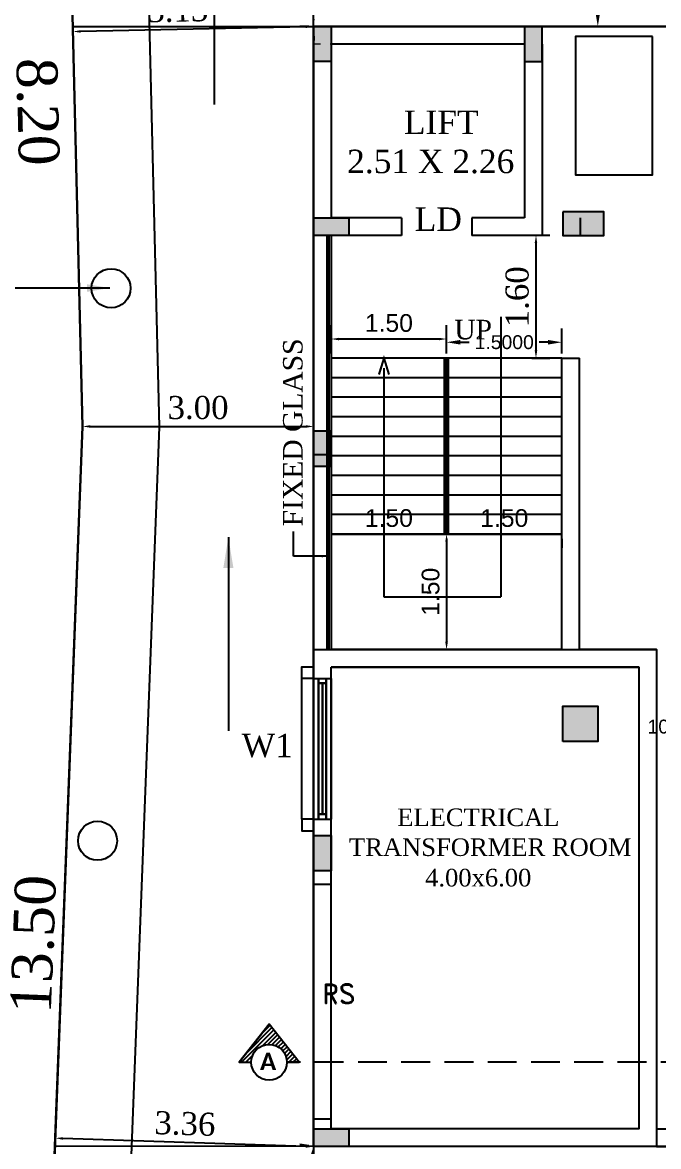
# Model space of a CAD drawing. Header units: metres. Extents: x 3104 to 3209, y 1082 to 1212.
# Drawn here: x 3113.36 to 3121.63, y 1190.02 to 1204.63 of the extents above; entities that cross this region are included whole.
import ezdxf

# ---------------------------------------------------------------- set-up
doc = ezdxf.new("R2010")
doc.units = ezdxf.units.M
for name, pattern in [('CONTINULUS', [0]), ('DASHED', [0.75, 0.5, -0.25]), ('HIDDEN', [0.375, 0.25, -0.125])]:
    doc.linetypes.add(name, pattern=pattern)
doc.layers.get('Defpoints').update_dxf_attribs({"lineweight": 0})
for name, color, linetype in [('BLK_1_FLR_0_BLT_UP_AREA', 1, 'Continuous'), ('BLK_1_FLR_0_BLT_UP_AREA_DEDUCT', 1, 'Continuous'), ('BLK_1_FLR_0_EXIT_WIDTH_DOOR', 2, 'Continuous'), ('BLK_1_FLR_0_EXIT_WIDTH_STAIR', 1, 'Continuous'), ('BLK_1_FLR_0_REGULAR_ROOM_1', 2, 'Continuous'), ('BLK_1_FLR_0_STILT_PARKING', 13, 'Continuous'), ('BLK_1_LVL_0_FRONT_SETBACK', 2, 'Continuous'), ('BLK_1_LVL_0_REAR_SETBACK', 11, 'Continuous'), ('BLK_1_LVL_0_SIDE_SETBACK1', 171, 'Continuous'), ('PLOT_BOUNDARY', 70, 'Continuous'), ('RWH', 130, 'Continuous'), ('SEPTIC_TANK', 146, 'Continuous'), ('sill', 8, 'Continuous')]:
    doc.layers.add(name, color=color, linetype=linetype)
for name, color, linetype, lineweight in [('BLK_1_LVL_0_BLDG_FOOT_PRINT', 1, 'Continuous', 5), ('DIST_EXIT', 7, 'Continuous', 0), ('ELECTRICAL_ROOM', 4, 'Continuous', 5), ('elevation', 5, 'Continuous', 30), ('section', 3, 'Continuous', 30)]:
    doc.layers.add(name, color=color, linetype=linetype, lineweight=lineweight)
doc.layers.add('TWO_WHEELER_PARKING', color=2, linetype='Continuous', plot=False)
doc.styles.add('ANAND', font='times.ttf')
doc.styles.add('ARIAL', font='romand.shx', dxfattribs={"width": 0.85})
doc.styles.add('MtXpl_Calibri', font='calibrib.ttf')
doc.styles.get("Standard").update_dxf_attribs({"font": 'arial.ttf'})
doc.styles.add('SUJA', font='times.ttf')
doc.styles.add('TNR', font='times.ttf')
doc.dimstyles.new('Copy of V1', dxfattribs={"dimtxt": 0.3, "dimasz": 0.1, "dimexe": 0.18, "dimexo": 0.0625, "dimgap": 0.09, "dimtad": 1, "dimzin": 0, "dimdsep": 46, "dimtxsty": 'ANAND', "dimcen": 0.09, "dimadec": 0, "dimazin": 0, "dimtfac": 1, "dimtix": 1, "dimtofl": 0, "dimtmove": 2, "dimatfit": 0, "dimfxl": 0, "dimtolj": 1, "dimtzin": 0, "dimarcsym": 0})
doc.dimstyles.new('site1', dxfattribs={"dimtxt": 0.5, "dimasz": 0.09375, "dimexe": 0.2, "dimexo": 5, "dimgap": 0.09, "dimtad": 0, "dimzin": 0, "dimdsep": 46, "dimtxsty": 'SUJA', "dimblk": 'ARCHTICK', "dimcen": 0, "dimse1": 1, "dimse2": 1, "dimsd1": 1, "dimsd2": 1, "dimclrd": 256, "dimclre": 256, "dimclrt": 3, "dimadec": 0, "dimazin": 0, "dimtfac": 1, "dimtofl": 0, "dimtmove": 0, "dimatfit": 3, "dimfxl": 0, "dimtolj": 1, "dimtzin": 0, "dimlwd": -1, "dimlwe": -1, "dimarcsym": 0})
doc.dimstyles.get("Standard").update_dxf_attribs({"dimtxt": 0.18, "dimasz": 0.18, "dimexe": 0.18, "dimexo": 0.0625, "dimgap": 0.09, "dimtad": 0, "dimtih": 1, "dimtoh": 1, "dimdec": 4, "dimzin": 0, "dimdsep": 46, "dimtxsty": 'Standard', "dimcen": 0.09, "dimadec": 0, "dimazin": 0, "dimtfac": 1, "dimtdec": 4, "dimtofl": 0, "dimtmove": 0, "dimatfit": 3, "dimfxl": 0, "dimtolj": 1, "dimtzin": 0, "dimarcsym": 0})
doc.dimstyles.new('STANDARD$0', dxfattribs={"dimtxt": 7, "dimasz": 3, "dimexe": 3, "dimexo": 1, "dimgap": 1.5, "dimtad": 1, "dimdec": 1, "dimzin": 1, "dimdsep": 46, "dimlunit": 4, "dimtxsty": 'Standard', "dimblk": 'OBLIQUE', "dimcen": 0.09375, "dimdle": 1, "dimclrd": 8, "dimclre": 8, "dimclrt": 7, "dimadec": 1, "dimazin": 0, "dimtfac": 1, "dimtdec": 1, "dimtix": 1, "dimtmove": 2, "dimatfit": 3, "dimldrblk": 'ARCHTICK', "dimfxl": 0, "dimfrac": 2, "dimtolj": 1, "dimtzin": 0, "dimarcsym": 0})
doc.dimstyles.new('V1', dxfattribs={"dimtxt": 0.23, "dimasz": 0.1, "dimexe": 0.18, "dimexo": 0.0625, "dimgap": 0.09, "dimtad": 1, "dimzin": 0, "dimdsep": 46, "dimtxsty": 'Standard', "dimcen": 0.09, "dimadec": 0, "dimazin": 0, "dimtfac": 1, "dimtix": 1, "dimtofl": 0, "dimtmove": 2, "dimatfit": 0, "dimfxl": 0, "dimtolj": 1, "dimtzin": 0, "dimarcsym": 0})

# ---------------------------------------------------------------- blocks, each defined once
blk = doc.blocks.new('*D188')
at = {"layer": 'Defpoints', "color": 0}
for p in [(3113.759, 1199.391), (3114.138, 1199.377), (3113.62, 1185.89)]:
    blk.add_point(p, dxfattribs=at)
at = {"color": 3, "insert": (3113.5, 1192.648), "char_height": 0.53, "attachment_point": 5, "rotation": 87.8002, "style": 'SUJA'}
blk.add_mtext('\\A1;13.50', dxfattribs=at)
blk = doc.blocks.new('_ArchTick')
at = {"color": 0, "linetype": 'ByBlock', "const_width": 0.15}
blk.add_lwpolyline([(-0.5, -0.5), (0.5, 0.5)], dxfattribs=at)
blk = doc.blocks.new('*D189')
at = {"layer": 'Defpoints', "color": 0}
for p in [(3113.454, 1207.565), (3113.833, 1207.575), (3114.033, 1199.377)]:
    blk.add_point(p, dxfattribs=at)
at = {"color": 3, "insert": (3113.554, 1203.467), "char_height": 0.53, "attachment_point": 5, "rotation": 271.3972, "style": 'SUJA'}
blk.add_mtext('\\A1;8.20', dxfattribs=at)
blk = doc.blocks.new('*D190')
at = {"color": 0, "lineweight": -2}
for p, q in [((3113.781, 1190.064), (3113.777, 1189.947)), ((3117.041, 1190.02), (3113.883, 1190.123)), ((3117.139, 1189.954), (3117.135, 1189.837))]:
    blk.add_line(p, q, dxfattribs=at)
at = {"color": 0}
for points in [[(3113.883, 1190.14), (3113.882, 1190.107), (3113.783, 1190.127)], [(3117.041, 1190.037), (3117.04, 1190.003), (3117.141, 1190.017)]]:
    blk.add_solid(points, dxfattribs=at)
at = {"layer": 'Defpoints', "color": 0}
for p in [(3113.783, 1190.127), (3113.783, 1190.127), (3117.141, 1190.017)]:
    blk.add_point(p, dxfattribs=at)
at = {"color": 0, "insert": (3115.469, 1190.315), "char_height": 0.3, "attachment_point": 5, "rotation": 358.1275, "style": 'ANAND'}
blk.add_mtext('\\A1;3.36', dxfattribs=at)
blk = doc.blocks.new('*D191')
at = {"color": 0, "lineweight": -2}
for p, q in [((3117.203, 1207.575), (3117.321, 1207.575)), ((3117.141, 1204.673), (3117.141, 1207.475)), ((3117.203, 1204.573), (3117.321, 1204.573))]:
    blk.add_line(p, q, dxfattribs=at)
at = {"color": 0}
for points in [[(3117.124, 1207.475), (3117.157, 1207.475), (3117.141, 1207.575)], [(3117.124, 1204.673), (3117.157, 1204.673), (3117.141, 1204.573)]]:
    blk.add_solid(points, dxfattribs=at)
at = {"layer": 'Defpoints', "color": 0}
for p in [(3117.141, 1207.575), (3117.141, 1207.575), (3117.141, 1204.573)]:
    blk.add_point(p, dxfattribs=at)
at = {"color": 0, "insert": (3116.898, 1206.074), "char_height": 0.3, "attachment_point": 5, "rotation": 90, "style": 'ANAND'}
blk.add_mtext('\\A1;3.00', dxfattribs=at)
blk = doc.blocks.new('*D210')
at = {"color": 0, "lineweight": -2}
for p, q in [((3114.014, 1204.446), (3114.016, 1204.329)), ((3117.041, 1204.571), (3114.113, 1204.511)), ((3117.142, 1204.51), (3117.144, 1204.393))]:
    blk.add_line(p, q, dxfattribs=at)
at = {"color": 0}
for points in [[(3114.112, 1204.527), (3114.113, 1204.494), (3114.013, 1204.509)], [(3117.04, 1204.587), (3117.041, 1204.554), (3117.141, 1204.573)]]:
    blk.add_solid(points, dxfattribs=at)
at = {"layer": 'Defpoints', "color": 0}
for p in [(3114.013, 1204.509), (3114.013, 1204.509), (3117.141, 1204.573)]:
    blk.add_point(p, dxfattribs=at)
at = {"color": 0, "insert": (3115.375, 1204.784), "char_height": 0.3, "attachment_point": 5, "rotation": 1.1739, "style": 'ANAND'}
blk.add_mtext('\\A1;3.13', dxfattribs=at)
blk = doc.blocks.new('*D212')
at = {"color": 0, "lineweight": -2}
for p, q in [((3117.079, 1190.026), (3116.963, 1190.045)), ((3117.125, 1189.918), (3116.437, 1185.548)), ((3116.36, 1185.459), (3116.244, 1185.477))]:
    blk.add_line(p, q, dxfattribs=at)
at = {"color": 0}
for points in [[(3117.109, 1189.921), (3117.141, 1189.915), (3117.141, 1190.017)], [(3116.42, 1185.55), (3116.453, 1185.545), (3116.421, 1185.449)]]:
    blk.add_solid(points, dxfattribs=at)
at = {"layer": 'Defpoints', "color": 0}
for p in [(3117.141, 1190.017), (3116.421, 1185.449), (3116.421, 1185.449)]:
    blk.add_point(p, dxfattribs=at)
at = {"color": 0, "insert": (3116.541, 1187.771), "char_height": 0.3, "attachment_point": 5, "rotation": 81.0525, "style": 'ANAND'}
blk.add_mtext('\\A1;4.62', dxfattribs=at)
blk = doc.blocks.new('*U15')
at = {"ltscale": 0.25}
h = blk.add_hatch(color=256, dxfattribs=at)
h.dxf.hatch_style = 1
h.paths.add_polyline_path([(38625.63, -66138.85), (38634.63, -66138.85), (38634.63, -66120.85), (38625.63, -66120.85)])
blk.add_lwpolyline([(38625.63, -66138.85), (38634.63, -66138.85), (38634.63, -66120.85), (38625.63, -66120.85)], close=True, dxfattribs=at)
blk = doc.blocks.new('*U18')
at = {"ltscale": 0.25}
h = blk.add_hatch(color=256, dxfattribs=at)
h.dxf.hatch_style = 1
h.paths.add_polyline_path([(38621.13, -66138.85), (38639.13, -66138.85), (38639.13, -66120.85), (38621.13, -66120.85)])
blk.add_lwpolyline([(38621.13, -66138.85), (38639.13, -66138.85), (38639.13, -66120.85), (38621.13, -66120.85)], close=True, dxfattribs=at)
blk = doc.blocks.new('*D203')
at = {"color": 0, "lineweight": -2}
for p, q in [((3117.371, 1197.915), (3117.371, 1197.798)), ((3118.771, 1197.978), (3117.471, 1197.978)), ((3118.871, 1197.915), (3118.871, 1197.798))]:
    blk.add_line(p, q, dxfattribs=at)
at = {"color": 0}
for points in [[(3117.471, 1197.994), (3117.471, 1197.961), (3117.371, 1197.978)], [(3118.771, 1197.994), (3118.771, 1197.961), (3118.871, 1197.978)]]:
    blk.add_solid(points, dxfattribs=at)
at = {"layer": 'Defpoints', "color": 0}
for p in [(3117.371, 1197.978), (3117.371, 1197.978), (3118.871, 1197.978)]:
    blk.add_point(p, dxfattribs=at)
at = {"color": 0, "insert": (3118.121, 1198.185), "char_height": 0.23, "attachment_point": 5}
blk.add_mtext('\\A1;1.50', dxfattribs=at)
blk = doc.blocks.new('*D204')
at = {"color": 0, "lineweight": -2}
for p, q in [((3118.871, 1197.915), (3118.871, 1197.798)), ((3120.271, 1197.978), (3118.971, 1197.978)), ((3120.371, 1197.915), (3120.371, 1197.798))]:
    blk.add_line(p, q, dxfattribs=at)
at = {"color": 0}
for points in [[(3118.971, 1197.994), (3118.971, 1197.961), (3118.871, 1197.978)], [(3120.271, 1197.994), (3120.271, 1197.961), (3120.371, 1197.978)]]:
    blk.add_solid(points, dxfattribs=at)
at = {"layer": 'Defpoints', "color": 0}
for p in [(3118.871, 1197.978), (3118.871, 1197.978), (3120.371, 1197.978)]:
    blk.add_point(p, dxfattribs=at)
at = {"color": 0, "insert": (3119.621, 1198.185), "char_height": 0.23, "attachment_point": 5}
blk.add_mtext('\\A1;1.50', dxfattribs=at)
blk = doc.blocks.new('*D205')
at = {"color": 0, "lineweight": -2}
for p, q in [((3118.871, 1197.878), (3118.871, 1196.578)), ((3118.933, 1197.978), (3119.051, 1197.978)), ((3118.805, 1196.478), (3119.051, 1196.478))]:
    blk.add_line(p, q, dxfattribs=at)
at = {"color": 0}
for points in [[(3118.854, 1197.878), (3118.888, 1197.878), (3118.871, 1197.978)], [(3118.854, 1196.578), (3118.888, 1196.578), (3118.871, 1196.478)]]:
    blk.add_solid(points, dxfattribs=at)
at = {"layer": 'Defpoints', "color": 0}
for p in [(3118.871, 1197.978), (3118.743, 1196.478), (3118.871, 1196.478)]:
    blk.add_point(p, dxfattribs=at)
at = {"color": 0, "insert": (3118.664, 1197.228), "char_height": 0.23, "attachment_point": 5, "rotation": 90}
blk.add_mtext('\\A1;1.50', dxfattribs=at)
blk = doc.blocks.new('*D206')
at = {"color": 0, "lineweight": -2}
for p, q in [((3119.98, 1201.861), (3120.214, 1201.861)), ((3120.034, 1201.761), (3120.034, 1200.364)), ((3119.98, 1200.264), (3120.214, 1200.264))]:
    blk.add_line(p, q, dxfattribs=at)
at = {"color": 0}
for points in [[(3120.017, 1201.761), (3120.05, 1201.761), (3120.034, 1201.861)], [(3120.017, 1200.364), (3120.05, 1200.364), (3120.034, 1200.264)]]:
    blk.add_solid(points, dxfattribs=at)
at = {"layer": 'Defpoints', "color": 0}
for p in [(3119.917, 1201.861), (3119.917, 1200.264), (3120.034, 1200.264)]:
    blk.add_point(p, dxfattribs=at)
at = {"color": 0, "insert": (3119.791, 1201.062), "char_height": 0.3, "attachment_point": 5, "rotation": 90, "style": 'ANAND'}
blk.add_mtext('\\A1;1.60', dxfattribs=at)
blk = doc.blocks.new('*U17')
at = {"ltscale": 0.25}
h = blk.add_hatch(color=256, dxfattribs=at)
h.dxf.hatch_style = 1
h.paths.add_polyline_path([(38624.13, -66138.85), (38636.13, -66138.85), (38636.13, -66117.85), (38624.13, -66117.85)])
blk.add_lwpolyline([(38624.13, -66138.85), (38636.13, -66138.85), (38636.13, -66117.85), (38624.13, -66117.85)], close=True, dxfattribs=at)
blk = doc.blocks.new('*U12')
at = {"layer": 'elevation'}
for p, q in [((2.5, 6.5), (69.5, 6.5)), ((2.5, 2.5), (69.5, 2.5))]:
    blk.add_line(p, q, dxfattribs=at)
at = {"layer": 'section'}
for p, q in [((0, 6.5), (2.5, 6.5)), ((2.5, 6.5), (2.5, 2.5)), ((69.5, 6.5), (72, 6.5)), ((69.5, 6.5), (69.5, 2.5)), ((0, 2.5), (2.5, 2.5)), ((2.5, 4.5), (69.5, 4.5)), ((69.5, 2.5), (72, 2.5))]:
    blk.add_line(p, q, dxfattribs=at)
at = {"layer": 'sill'}
for p, q in [((0, 9), (72, 9)), ((0, 0), (72, 0))]:
    blk.add_line(p, q, dxfattribs=at)
blk = doc.blocks.new('*D217')
at = {"color": 0, "lineweight": -2}
for p, q in [((3114.138, 1199.439), (3114.138, 1199.557)), ((3117.142, 1199.439), (3117.142, 1199.557)), ((3114.238, 1199.377), (3117.042, 1199.377))]:
    blk.add_line(p, q, dxfattribs=at)
at = {"color": 0}
for points in [[(3114.238, 1199.393), (3114.238, 1199.36), (3114.138, 1199.377)], [(3117.042, 1199.393), (3117.042, 1199.36), (3117.142, 1199.377)]]:
    blk.add_solid(points, dxfattribs=at)
at = {"layer": 'Defpoints', "color": 0}
for p in [(3114.138, 1199.377), (3117.142, 1199.377), (3117.142, 1199.377)]:
    blk.add_point(p, dxfattribs=at)
at = {"color": 0, "insert": (3115.64, 1199.62), "char_height": 0.3, "attachment_point": 5, "style": 'ANAND'}
blk.add_mtext('\\A1;3.00', dxfattribs=at)
blk = doc.blocks.new('*D197')
at = {"layer": 'Defpoints', "color": 0}
for p in [(3113.759, 1199.391), (3114.138, 1199.377), (3113.62, 1185.89)]:
    blk.add_point(p, dxfattribs=at)
at = {"color": 3, "insert": (3113.5, 1192.648), "char_height": 0.53, "attachment_point": 5, "rotation": 87.8002, "style": 'SUJA'}
blk.add_mtext('\\A1;13.50', dxfattribs=at)
blk = doc.blocks.new('*D198')
at = {"layer": 'Defpoints', "color": 0}
for p in [(3113.454, 1207.565), (3113.833, 1207.575), (3114.033, 1199.377)]:
    blk.add_point(p, dxfattribs=at)
at = {"color": 3, "insert": (3113.554, 1203.467), "char_height": 0.53, "attachment_point": 5, "rotation": 271.3972, "style": 'SUJA'}
blk.add_mtext('\\A1;8.20', dxfattribs=at)
blk = doc.blocks.new('*D199')
at = {"color": 0, "lineweight": -2}
for p, q in [((3113.785, 1190.189), (3113.788, 1190.306)), ((3117.143, 1190.079), (3117.146, 1190.197)), ((3117.041, 1190.02), (3113.883, 1190.123))]:
    blk.add_line(p, q, dxfattribs=at)
at = {"color": 0}
for points in [[(3113.883, 1190.14), (3113.882, 1190.107), (3113.783, 1190.127)], [(3117.041, 1190.037), (3117.04, 1190.003), (3117.141, 1190.017)]]:
    blk.add_solid(points, dxfattribs=at)
at = {"layer": 'Defpoints', "color": 0}
for p in [(3113.783, 1190.127), (3113.783, 1190.127), (3117.141, 1190.017)]:
    blk.add_point(p, dxfattribs=at)
at = {"color": 0, "insert": (3115.469, 1190.315), "char_height": 0.3, "attachment_point": 5, "rotation": 358.1275, "style": 'ANAND'}
blk.add_mtext('\\A1;3.36', dxfattribs=at)
blk = doc.blocks.new('*D200')
at = {"color": 0, "lineweight": -2}
for p, q in [((3117.078, 1207.575), (3116.961, 1207.575)), ((3117.141, 1204.673), (3117.141, 1207.475)), ((3117.078, 1204.573), (3116.961, 1204.573))]:
    blk.add_line(p, q, dxfattribs=at)
at = {"color": 0}
for points in [[(3117.124, 1207.475), (3117.157, 1207.475), (3117.141, 1207.575)], [(3117.124, 1204.673), (3117.157, 1204.673), (3117.141, 1204.573)]]:
    blk.add_solid(points, dxfattribs=at)
at = {"layer": 'Defpoints', "color": 0}
for p in [(3117.141, 1207.575), (3117.141, 1207.575), (3117.141, 1204.573)]:
    blk.add_point(p, dxfattribs=at)
at = {"color": 0, "insert": (3116.898, 1206.074), "char_height": 0.3, "attachment_point": 5, "rotation": 90, "style": 'ANAND'}
blk.add_mtext('\\A1;3.00', dxfattribs=at)
blk = doc.blocks.new('*D219')
at = {"color": 0, "lineweight": -2}
for p, q in [((3117.079, 1190.026), (3116.963, 1190.045)), ((3117.125, 1189.918), (3116.437, 1185.548)), ((3116.36, 1185.459), (3116.244, 1185.477))]:
    blk.add_line(p, q, dxfattribs=at)
at = {"color": 0}
for points in [[(3117.109, 1189.921), (3117.141, 1189.915), (3117.141, 1190.017)], [(3116.42, 1185.55), (3116.453, 1185.545), (3116.421, 1185.449)]]:
    blk.add_solid(points, dxfattribs=at)
at = {"layer": 'Defpoints', "color": 0}
for p in [(3117.141, 1190.017), (3116.421, 1185.449), (3116.421, 1185.449)]:
    blk.add_point(p, dxfattribs=at)
at = {"color": 0, "insert": (3116.541, 1187.771), "char_height": 0.3, "attachment_point": 5, "rotation": 81.0525, "style": 'ANAND'}
blk.add_mtext('\\A1;4.62', dxfattribs=at)
blk = doc.blocks.new('*D171')
at = {"color": 0, "lineweight": -2}
for p, q in [((3117.371, 1197.915), (3117.371, 1197.798)), ((3118.771, 1197.978), (3117.471, 1197.978)), ((3118.871, 1197.915), (3118.871, 1197.798))]:
    blk.add_line(p, q, dxfattribs=at)
at = {"color": 0}
for points in [[(3117.471, 1197.994), (3117.471, 1197.961), (3117.371, 1197.978)], [(3118.771, 1197.994), (3118.771, 1197.961), (3118.871, 1197.978)]]:
    blk.add_solid(points, dxfattribs=at)
at = {"layer": 'Defpoints', "color": 0}
for p in [(3117.371, 1197.978), (3117.371, 1197.978), (3118.871, 1197.978)]:
    blk.add_point(p, dxfattribs=at)
at = {"color": 0, "insert": (3118.121, 1198.185), "char_height": 0.23, "attachment_point": 5}
blk.add_mtext('\\A1;1.50', dxfattribs=at)
blk = doc.blocks.new('*D172')
at = {"color": 0, "lineweight": -2}
for p, q in [((3118.871, 1197.915), (3118.871, 1197.798)), ((3120.271, 1197.978), (3118.971, 1197.978)), ((3120.371, 1197.915), (3120.371, 1197.798))]:
    blk.add_line(p, q, dxfattribs=at)
at = {"color": 0}
for points in [[(3118.971, 1197.994), (3118.971, 1197.961), (3118.871, 1197.978)], [(3120.271, 1197.994), (3120.271, 1197.961), (3120.371, 1197.978)]]:
    blk.add_solid(points, dxfattribs=at)
at = {"layer": 'Defpoints', "color": 0}
for p in [(3118.871, 1197.978), (3118.871, 1197.978), (3120.371, 1197.978)]:
    blk.add_point(p, dxfattribs=at)
at = {"color": 0, "insert": (3119.621, 1198.185), "char_height": 0.23, "attachment_point": 5}
blk.add_mtext('\\A1;1.50', dxfattribs=at)
blk = doc.blocks.new('*D173')
at = {"color": 0, "lineweight": -2}
for p, q in [((3118.808, 1197.978), (3118.691, 1197.978)), ((3118.871, 1197.878), (3118.871, 1196.578)), ((3118.805, 1196.478), (3119.051, 1196.478))]:
    blk.add_line(p, q, dxfattribs=at)
at = {"color": 0}
for points in [[(3118.854, 1197.878), (3118.888, 1197.878), (3118.871, 1197.978)], [(3118.854, 1196.578), (3118.888, 1196.578), (3118.871, 1196.478)]]:
    blk.add_solid(points, dxfattribs=at)
at = {"layer": 'Defpoints', "color": 0}
for p in [(3118.871, 1197.978), (3118.743, 1196.478), (3118.871, 1196.478)]:
    blk.add_point(p, dxfattribs=at)
at = {"color": 0, "insert": (3118.664, 1197.228), "char_height": 0.23, "attachment_point": 5, "rotation": 90}
blk.add_mtext('\\A1;1.50', dxfattribs=at)
blk = doc.blocks.new('*D174')
at = {"color": 0, "lineweight": -2}
for p, q in [((3119.98, 1201.861), (3120.214, 1201.861)), ((3120.034, 1201.761), (3120.034, 1200.364)), ((3119.98, 1200.264), (3120.214, 1200.264))]:
    blk.add_line(p, q, dxfattribs=at)
at = {"color": 0}
for points in [[(3120.017, 1201.761), (3120.05, 1201.761), (3120.034, 1201.861)], [(3120.017, 1200.364), (3120.05, 1200.364), (3120.034, 1200.264)]]:
    blk.add_solid(points, dxfattribs=at)
at = {"layer": 'Defpoints', "color": 0}
for p in [(3119.917, 1201.861), (3119.917, 1200.264), (3120.034, 1200.264)]:
    blk.add_point(p, dxfattribs=at)
at = {"color": 0, "insert": (3119.791, 1201.062), "char_height": 0.3, "attachment_point": 5, "rotation": 90, "style": 'ANAND'}
blk.add_mtext('\\A1;1.60', dxfattribs=at)
blk = doc.blocks.new('*D220')
at = {"color": 0, "lineweight": -2}
for p, q in [((3114.138, 1199.439), (3114.138, 1199.557)), ((3117.142, 1199.439), (3117.142, 1199.557)), ((3114.238, 1199.377), (3117.042, 1199.377))]:
    blk.add_line(p, q, dxfattribs=at)
at = {"color": 0}
for points in [[(3114.238, 1199.393), (3114.238, 1199.36), (3114.138, 1199.377)], [(3117.042, 1199.393), (3117.042, 1199.36), (3117.142, 1199.377)]]:
    blk.add_solid(points, dxfattribs=at)
at = {"layer": 'Defpoints', "color": 0}
for p in [(3114.138, 1199.377), (3117.142, 1199.377), (3117.142, 1199.377)]:
    blk.add_point(p, dxfattribs=at)
at = {"color": 0, "insert": (3115.64, 1199.62), "char_height": 0.3, "attachment_point": 5, "style": 'ANAND'}
blk.add_mtext('\\A1;3.00', dxfattribs=at)
blk = doc.blocks.new('*D177')
at = {"layer": 'Defpoints', "color": 0, "linetype": 'ByBlock'}
for p in [(3120.838, 1206.624), (3120.838, 1206.624), (3120.838, 1204.575)]:
    blk.add_point(p, dxfattribs=at)
at = {"layer": 'SEPTIC_TANK', "color": 0, "linetype": 'ByBlock', "lineweight": -2}
for p, q in [((3120.775, 1206.624), (3120.658, 1206.624)), ((3120.838, 1206.444), (3120.838, 1205.781)), ((3120.838, 1204.755), (3120.838, 1205.417)), ((3120.775, 1204.575), (3120.658, 1204.575))]:
    blk.add_line(p, q, dxfattribs=at)
at = {"layer": 'SEPTIC_TANK', "color": 0, "linetype": 'ByBlock'}
for points in [[(3120.808, 1206.444), (3120.868, 1206.444), (3120.838, 1206.624)], [(3120.808, 1204.755), (3120.868, 1204.755), (3120.838, 1204.575)]]:
    blk.add_solid(points, dxfattribs=at)
at = {"layer": 'SEPTIC_TANK', "color": 0, "linetype": 'ByBlock', "insert": (3120.838, 1205.599), "char_height": 0.18, "attachment_point": 5}
blk.add_mtext('\\A1;2.0494', dxfattribs=at)
blk = doc.blocks.new('*D179')
at = {"layer": 'Defpoints', "color": 0}
for p in [(3121.941, 1200.607), (3121.939, 1190.343), (3121.941, 1190.343)]:
    blk.add_point(p, dxfattribs=at)
at = {"layer": 'DIST_EXIT', "color": 0, "lineweight": -2}
for p, q in [((3121.878, 1200.607), (3121.759, 1200.607)), ((3121.939, 1200.427), (3121.939, 1195.657)), ((3121.939, 1190.523), (3121.939, 1195.293)), ((3121.878, 1190.343), (3121.759, 1190.343))]:
    blk.add_line(p, q, dxfattribs=at)
at = {"layer": 'DIST_EXIT', "color": 0}
for points in [[(3121.909, 1200.427), (3121.969, 1200.427), (3121.939, 1200.607)], [(3121.909, 1190.523), (3121.969, 1190.523), (3121.939, 1190.343)]]:
    blk.add_solid(points, dxfattribs=at)
at = {"layer": 'DIST_EXIT', "color": 0, "insert": (3121.939, 1195.475), "char_height": 0.18, "attachment_point": 5}
blk.add_mtext('\\A1;10.2636', dxfattribs=at)
blk = doc.blocks.new('*D181')
at = {"layer": 'BLK_1_FLR_0_EXIT_WIDTH_STAIR', "color": 0, "lineweight": -2}
for p, q in [((3117.371, 1200.326), (3117.371, 1200.693)), ((3118.871, 1200.326), (3118.871, 1200.693)), ((3118.771, 1200.513), (3117.471, 1200.513))]:
    blk.add_line(p, q, dxfattribs=at)
at = {"layer": 'BLK_1_FLR_0_EXIT_WIDTH_STAIR', "color": 0}
for points in [[(3117.471, 1200.529), (3117.471, 1200.496), (3117.371, 1200.513)], [(3118.771, 1200.529), (3118.771, 1200.496), (3118.871, 1200.513)]]:
    blk.add_solid(points, dxfattribs=at)
at = {"layer": 'Defpoints', "color": 0}
for p in [(3117.371, 1200.513), (3117.371, 1200.264), (3118.871, 1200.264)]:
    blk.add_point(p, dxfattribs=at)
at = {"layer": 'BLK_1_FLR_0_EXIT_WIDTH_STAIR', "color": 0, "insert": (3118.121, 1200.72), "char_height": 0.23, "attachment_point": 5}
blk.add_mtext('\\A1;1.50', dxfattribs=at)
blk = doc.blocks.new('*D182')
at = {"layer": 'BLK_1_FLR_0_EXIT_WIDTH_DOOR', "color": 0, "lineweight": -2}
for p, q in [((3118.871, 1200.326), (3118.871, 1200.651)), ((3120.371, 1200.326), (3120.371, 1200.651)), ((3119.051, 1200.471), (3119.166, 1200.471)), ((3120.191, 1200.471), (3120.076, 1200.471))]:
    blk.add_line(p, q, dxfattribs=at)
at = {"layer": 'BLK_1_FLR_0_EXIT_WIDTH_DOOR', "color": 0}
for points in [[(3119.051, 1200.501), (3119.051, 1200.441), (3118.871, 1200.471)], [(3120.191, 1200.501), (3120.191, 1200.441), (3120.371, 1200.471)]]:
    blk.add_solid(points, dxfattribs=at)
at = {"layer": 'Defpoints', "color": 0}
for p in [(3118.871, 1200.471), (3118.871, 1200.264), (3120.371, 1200.264)]:
    blk.add_point(p, dxfattribs=at)
at = {"layer": 'BLK_1_FLR_0_EXIT_WIDTH_DOOR', "color": 0, "insert": (3119.621, 1200.471), "char_height": 0.18, "attachment_point": 5}
blk.add_mtext('\\A1;1.5000', dxfattribs=at)

msp = doc.modelspace()

# ---------------------------------------------------------------- hatches: boundary and pattern name
at = {"linetype": 'CONTINULUS'}
h = msp.add_hatch(dxfattribs=at)
h.set_pattern_fill('ANSI31', color=256, scale=0.314928, angle=180)
h.set_pattern_definition([(225, (9031.49683, 6368.250596), (0.02783596555, -0.02783596555), [])])
h.paths.add_polyline_path([(3116.17411, 1191.11346), (3116.33157, 1191.11346, -1), (3116.79613, 1191.11346), (3116.9536, 1191.11346), (3116.56479, 1191.61028)])
h = msp.add_hatch(dxfattribs=at)
h.set_pattern_fill('ANSI31', color=256, scale=0.314928, angle=180)
h.set_pattern_definition([(225, (9031.49683, 6368.250596), (0.02783596555, -0.02783596555), [])])
h.paths.add_polyline_path([(3116.17411, 1191.11346), (3116.33157, 1191.11346, -1), (3116.79613, 1191.11346), (3116.9536, 1191.11346), (3116.56479, 1191.61028)])

# ---------------------------------------------------------------- linework, layer by layer
for p, q in [((3114.1379, 1199.37681), (3113.93795, 1207.57471)), ((3114.1379, 1199.37681), (3113.93795, 1207.57471)), ((3114.1379, 1199.37681), (3113.93795, 1207.57471)), ((3114.1379, 1199.37681), (3113.93795, 1207.57471)), ((3120.41897, 1204.57471), (3117.14237, 1204.57471)), ((3117.14237, 1204.57471), (3117.14237, 1201.86051)), ((3120.41897, 1204.57471), (3117.14237, 1204.57471)), ((3117.14237, 1204.57471), (3117.14237, 1201.86051)), ((3119.88557, 1204.34611), (3117.37097, 1204.34611)), ((3117.37097, 1204.34611), (3117.37097, 1202.08911)), ((3119.88557, 1204.34611), (3117.37097, 1204.34611)), ((3117.37097, 1204.34611), (3117.37097, 1202.08911)), ((3119.88557, 1204.34611), (3119.88557, 1202.08911)), ((3119.88557, 1204.34611), (3119.88557, 1202.08911)), ((3120.11417, 1204.34611), (3120.11417, 1201.86051)), ((3120.11417, 1204.34611), (3120.11417, 1201.86051)), ((3118.28537, 1202.08911), (3117.37097, 1202.08911)), ((3118.28537, 1202.08911), (3117.37097, 1202.08911)), ((3118.28537, 1202.08911), (3118.28537, 1201.86051)), ((3118.28537, 1202.08911), (3118.28537, 1201.86051)), ((3119.88557, 1202.08911), (3119.19977, 1202.08911)), ((3119.19977, 1202.08911), (3119.19977, 1201.86051)), ((3119.88557, 1202.08911), (3119.19977, 1202.08911)), ((3119.19977, 1202.08911), (3119.19977, 1201.86051)), ((3120.61192, 1201.86051), (3120.61192, 1202.08911)), ((3120.61192, 1201.86051), (3120.61192, 1202.08911)), ((3117.37104, 1201.86051), (3117.14237, 1201.86051)), ((3117.37104, 1201.86051), (3117.14237, 1201.86051)), ((3117.32017, 1196.47771), (3117.32017, 1201.86051)), ((3117.32017, 1196.47771), (3117.32017, 1201.86051)), ((3117.34557, 1196.47771), (3117.34557, 1201.86051)), ((3117.34557, 1196.47771), (3117.34557, 1201.86051)), ((3120.11417, 1201.86051), (3119.19977, 1201.86051)), ((3120.11417, 1201.86051), (3119.19977, 1201.86051)), ((3117.14237, 1196.24911), (3117.14237, 1200.97924)), ((3117.14237, 1196.24911), (3117.14237, 1200.97924)), ((3119.57678, 1200.80239), (3119.57678, 1197.16351)), ((3119.57678, 1200.80239), (3119.57678, 1197.16351)), ((3118.87097, 1200.26371), (3117.37097, 1200.26371)), ((3118.87097, 1200.26371), (3117.37097, 1200.26371)), ((3118.05677, 1200.26371), (3117.99108, 1200.05345)), ((3118.05677, 1200.26371), (3117.99108, 1200.05345)), ((3118.05677, 1200.26371), (3118.12246, 1200.05345)), ((3118.05677, 1200.26371), (3118.12246, 1200.05345)), ((3118.84557, 1197.97771), (3118.84557, 1200.26371)), ((3118.84557, 1197.97771), (3118.84557, 1200.26371)), ((3120.37097, 1200.26371), (3118.87097, 1200.26371)), ((3118.87097, 1197.97771), (3118.87097, 1200.26371)), ((3120.37097, 1200.26371), (3118.87097, 1200.26371)), ((3118.87097, 1197.97771), (3118.87097, 1200.26371)), ((3118.89637, 1197.97771), (3118.89637, 1200.26371)), ((3118.89637, 1197.97771), (3118.89637, 1200.26371)), ((3120.37097, 1196.47771), (3120.37097, 1200.26371)), ((3120.37097, 1200.26371), (3120.59957, 1200.26371)), ((3120.37097, 1196.47771), (3120.37097, 1200.26371)), ((3120.37097, 1200.26371), (3120.59957, 1200.26371)), ((3120.59957, 1200.02985), (3120.59957, 1200.26371)), ((3120.59957, 1200.02985), (3120.59957, 1200.26371)), ((3118.05677, 1200.13531), (3118.05677, 1197.16351)), ((3118.05677, 1200.13531), (3118.05677, 1197.16351)), ((3118.87097, 1200.00971), (3117.37097, 1200.00971)), ((3118.87097, 1200.00971), (3117.37097, 1200.00971)), ((3120.37097, 1200.00971), (3118.87097, 1200.00971)), ((3120.37097, 1200.00971), (3118.87097, 1200.00971)), ((3120.59957, 1196.47771), (3120.59957, 1200.02985)), ((3120.59957, 1196.47771), (3120.59957, 1200.02985)), ((3118.87097, 1199.75571), (3117.37097, 1199.75571)), ((3118.87097, 1199.75571), (3117.37097, 1199.75571)), ((3120.37097, 1199.75571), (3118.87097, 1199.75571)), ((3120.37097, 1199.75571), (3118.87097, 1199.75571)), ((3118.87097, 1199.50171), (3117.37097, 1199.50171)), ((3118.87097, 1199.50171), (3117.37097, 1199.50171)), ((3120.37097, 1199.50171), (3118.87097, 1199.50171)), ((3120.37097, 1199.50171), (3118.87097, 1199.50171)), ((3114.1379, 1199.37681), (3113.46634, 1181.89418)), ((3113.46634, 1181.89418), (3114.1379, 1199.37681)), ((3114.1379, 1199.37681), (3113.46634, 1181.89418)), ((3118.87097, 1199.24771), (3117.37097, 1199.24771)), ((3118.87097, 1199.24771), (3117.37097, 1199.24771)), ((3120.37097, 1199.24771), (3118.87097, 1199.24771)), ((3120.37097, 1199.24771), (3118.87097, 1199.24771)), ((3117.14237, 1193.60191), (3117.14237, 1199.01211)), ((3117.14237, 1199.01211), (3117.37097, 1199.01211)), ((3117.14237, 1193.60191), (3117.14237, 1199.01211)), ((3117.14237, 1199.01211), (3117.37097, 1199.01211)), ((3118.87097, 1198.99371), (3117.37097, 1198.99371)), ((3118.87097, 1198.99371), (3117.37097, 1198.99371)), ((3120.37097, 1198.99371), (3118.87097, 1198.99371)), ((3120.37097, 1198.99371), (3118.87097, 1198.99371)), ((3118.87097, 1198.73971), (3117.37097, 1198.73971)), ((3118.87097, 1198.73971), (3117.37097, 1198.73971)), ((3120.37097, 1198.73971), (3118.87097, 1198.73971)), ((3120.37097, 1198.73971), (3118.87097, 1198.73971)), ((3118.87097, 1198.48571), (3117.37097, 1198.48571)), ((3118.87097, 1198.48571), (3117.37097, 1198.48571)), ((3120.37097, 1198.48571), (3118.87097, 1198.48571)), ((3120.37097, 1198.48571), (3118.87097, 1198.48571)), ((3118.87097, 1198.23171), (3117.37097, 1198.23171)), ((3118.87097, 1198.23171), (3117.37097, 1198.23171)), ((3120.37097, 1198.23171), (3118.87097, 1198.23171)), ((3120.37097, 1198.23171), (3118.87097, 1198.23171)), ((3117.37097, 1197.97771), (3120.37097, 1197.97771)), ((3118.87097, 1197.97771), (3117.37097, 1197.97771)), ((3117.37097, 1197.97771), (3120.37097, 1197.97771)), ((3118.87097, 1197.97771), (3117.37097, 1197.97771)), ((3120.37097, 1197.97771), (3118.87097, 1197.97771)), ((3120.37097, 1197.97771), (3118.87097, 1197.97771)), ((3120.59957, 1196.47771), (3120.59957, 1198.00171)), ((3120.59957, 1196.47771), (3120.59957, 1198.00171)), ((3118.05677, 1197.16351), (3119.57678, 1197.16351)), ((3118.05677, 1197.16351), (3119.57678, 1197.16351)), ((3117.14237, 1196.47771), (3120.37097, 1196.47771)), ((3117.14237, 1196.47771), (3120.37097, 1196.47771)), ((3120.37097, 1196.47771), (3117.37097, 1196.47771)), ((3120.37097, 1196.47771), (3117.37097, 1196.47771)), ((3120.37097, 1196.47771), (3117.37097, 1196.47771)), ((3120.37097, 1196.47771), (3117.37097, 1196.47771)), ((3121.59957, 1196.47771), (3120.59957, 1196.47771)), ((3121.59957, 1196.47771), (3120.59957, 1196.47771)), ((3121.59957, 1196.47771), (3121.59957, 1190.24911)), ((3121.59957, 1196.47771), (3121.59957, 1190.24911)), ((3117.37097, 1193.42661), (3117.37097, 1196.24911)), ((3121.37097, 1196.24911), (3117.37097, 1196.24911)), ((3117.37097, 1193.42661), (3117.37097, 1196.24911)), ((3121.37097, 1196.24911), (3121.37097, 1190.24911)), ((3121.37097, 1196.24911), (3121.37097, 1190.24911)), ((3117.14237, 1196.10233), (3117.37097, 1196.10233)), ((3117.14237, 1196.10233), (3117.37097, 1196.10233)), ((3117.14237, 1194.27353), (3117.37097, 1194.27353)), ((3117.14237, 1194.27353), (3117.37097, 1194.27353)), ((3117.14237, 1193.42661), (3117.37097, 1193.42661)), ((3117.14237, 1193.42661), (3117.37097, 1193.42661)), ((3117.14237, 1190.37661), (3117.37097, 1190.37661)), ((3117.14237, 1190.37661), (3117.37097, 1190.37661)), ((3117.37097, 1190.24911), (3117.37097, 1190.37661)), ((3117.37097, 1190.24911), (3117.37097, 1190.37661)), ((3121.37097, 1190.24911), (3117.37097, 1190.24911)), ((3121.37097, 1190.24911), (3117.37097, 1190.24911)), ((3121.59957, 1190.24911), (3127.12854, 1190.24911))]:
    msp.add_line(p, q)
at = {"linetype": 'HIDDEN', "lineweight": 13}
for p, q in [((3117.98057, 1204.34611), (3117.14237, 1204.34611)), ((3117.98057, 1204.34611), (3117.14237, 1204.34611)), ((3117.98057, 1202.08911), (3117.14237, 1202.08911)), ((3117.98057, 1202.08911), (3117.14237, 1202.08911))]:
    msp.add_line(p, q, dxfattribs=at)
at = {"ltscale": 5}
msp.add_line((3116.98997, 1194.27353), (3116.98997, 1196.10233), dxfattribs=at)
msp.add_line((3116.98997, 1194.27353), (3116.98997, 1196.10233), dxfattribs=at)
at = {"linetype": 'CONTINULUS'}
for p, q in [((3116.17411, 1191.11346), (3116.56292, 1191.61028, -2.505)), ((3116.17411, 1191.11346), (3116.56292, 1191.61028, -2.505)), ((3116.9536, 1191.11346), (3116.56479, 1191.61028, -2.505)), ((3116.9536, 1191.11346), (3116.56479, 1191.61028, -2.505))]:
    msp.add_line(p, q, dxfattribs=at)
at = {"linetype": 'DASHED', "ltscale": 0.75}
msp.add_line((3129.34503, 1191.11346), (3116.79613, 1191.11346), dxfattribs=at)
msp.add_line((3129.34503, 1191.11346), (3116.79613, 1191.11346), dxfattribs=at)
msp.add_lwpolyline([(3113.46634, 1181.89418), (3114.1379, 1199.37681), (3113.93795, 1207.57471), (3131.93334, 1207.57471), (3131.93334, 1178.97886)], close=True)
msp.add_lwpolyline([(3113.46634, 1181.89418), (3114.1379, 1199.37681), (3113.93795, 1207.57471), (3131.93334, 1207.57471), (3131.93334, 1178.97886)], close=True)
msp.add_lwpolyline([(3113.46634, 1181.89418), (3114.1379, 1199.37681), (3113.93795, 1207.57471), (3131.93334, 1207.57471), (3131.93334, 1178.97886)], close=True)
msp.add_lwpolyline([(3113.46634, 1181.89418), (3114.1379, 1199.37681), (3113.93795, 1207.57471), (3131.93334, 1207.57471), (3131.93334, 1178.97886)], close=True)
msp.add_lwpolyline([(3113.46634, 1181.89418), (3114.1379, 1199.37681), (3113.93795, 1207.57471), (3131.93334, 1207.57471), (3131.93334, 1178.97886)], close=True)
msp.add_lwpolyline([(3113.46634, 1181.89418), (3114.1379, 1199.37681), (3113.93795, 1207.57471), (3131.93334, 1207.57471), (3131.93334, 1178.97886)], close=True)
msp.add_lwpolyline([(3113.46634, 1181.89418), (3114.1379, 1199.37681), (3113.93795, 1207.57471), (3131.93334, 1207.57471), (3131.93334, 1178.97886)], close=True)
msp.add_lwpolyline([(3113.46634, 1181.89418), (3114.1379, 1199.37681), (3113.93795, 1207.57471), (3131.93334, 1207.57471), (3131.93334, 1178.97886)], close=True)
at = {"linetype": 'HIDDEN', "lineweight": 13}
msp.add_lwpolyline([(3123.21232, 1190.02051), (3128.92797, 1190.02051), (3128.92797, 1204.57471), (3117.14237, 1204.57471), (3117.14237, 1204.34611)], dxfattribs=at)
msp.add_lwpolyline([(3123.21232, 1190.02051), (3128.92797, 1190.02051), (3128.92797, 1204.57471), (3117.14237, 1204.57471), (3117.14237, 1204.34611)], dxfattribs=at)
for points in [[(3118.28537, 1201.86051), (3117.37097, 1201.86051), (3117.37097, 1196.47771)], [(3118.28537, 1201.86051), (3117.37097, 1201.86051), (3117.37097, 1196.47771)], [(3117.14237, 1196.10233), (3116.98997, 1196.10233), (3116.98997, 1196.25473), (3117.14237, 1196.25473)], [(3117.14237, 1196.10233), (3116.98997, 1196.10233), (3116.98997, 1196.25473), (3117.14237, 1196.25473)], [(3117.14237, 1194.27353), (3116.98997, 1194.27353), (3116.98997, 1194.12113), (3117.14237, 1194.12113)], [(3117.14237, 1194.27353), (3116.98997, 1194.27353), (3116.98997, 1194.12113), (3117.14237, 1194.12113)]]:
    msp.add_lwpolyline(points)
at = {"const_width": 0.0254}
msp.add_lwpolyline([(3117.99108, 1200.05345), (3118.05677, 1200.26371), (3118.12246, 1200.05345)], dxfattribs=at)
msp.add_lwpolyline([(3117.99108, 1200.05345), (3118.05677, 1200.26371), (3118.12246, 1200.05345)], dxfattribs=at)
at = {"linetype": 'CONTINULUS'}
msp.add_lwpolyline([(3116.79613, 1191.11346), (3116.9536, 1191.11346), (3116.56479, 1191.61028), (3116.17411, 1191.11346), (3116.33157, 1191.11346, -0.41421356)], format="xyb", dxfattribs=at)
msp.add_lwpolyline([(3116.79613, 1191.11346), (3116.9536, 1191.11346), (3116.56479, 1191.61028), (3116.17411, 1191.11346), (3116.33157, 1191.11346, -0.41421356)], format="xyb", dxfattribs=at)
for centre in [(3114.50865, 1201.17261), (3114.50865, 1201.17261), (3114.33268, 1193.99238), (3114.33268, 1193.99238)]:
    msp.add_circle(centre, 0.25368)
msp.add_circle((3116.56385, 1191.11346), 0.23228, dxfattribs=at)
msp.add_circle((3116.56385, 1191.11346), 0.23228, dxfattribs=at)
at = {"layer": 'BLK_1_FLR_0_BLT_UP_AREA', "color": 18}
msp.add_lwpolyline([(3117.14237, 1204.57471), (3128.92797, 1204.57471), (3128.92797, 1190.02051), (3117.14237, 1190.02051)], close=True, dxfattribs=at)
at = {"layer": 'BLK_1_FLR_0_BLT_UP_AREA_DEDUCT', "color": 18}
msp.add_lwpolyline([(3128.92797, 1204.57471), (3117.14237, 1204.57471), (3117.14237, 1196.47771), (3121.59957, 1196.47771), (3121.59957, 1190.02051), (3128.92797, 1190.02051)], close=True, dxfattribs=at)
at = {"layer": 'BLK_1_FLR_0_REGULAR_ROOM_1', "color": 2}
msp.add_lwpolyline([(3117.37097, 1196.24911), (3121.37097, 1196.24911), (3121.37097, 1190.24911), (3117.37097, 1190.24911)], close=True, dxfattribs=at)
at = {"layer": 'BLK_1_FLR_0_STILT_PARKING', "color": 13}
msp.add_lwpolyline([(3128.92797, 1204.57471), (3117.14237, 1204.57471), (3117.14237, 1196.47771), (3121.59957, 1196.47771), (3121.59957, 1190.02051), (3128.92797, 1190.02051)], close=True, dxfattribs=at)
at = {"layer": 'BLK_1_LVL_0_BLDG_FOOT_PRINT', "color": 1}
msp.add_lwpolyline([(3117.14237, 1204.57471), (3128.92797, 1204.57471), (3128.92797, 1190.02051), (3117.14237, 1190.02051)], close=True, dxfattribs=at)
at = {"layer": 'BLK_1_LVL_0_FRONT_SETBACK'}
msp.add_lwpolyline([(3117.14235, 1190.02051), (3117.0829, 1185.34497), (3128.92797, 1183.48001), (3128.92797, 1190.02051)], close=True, dxfattribs=at)
at = {"layer": 'BLK_1_LVL_0_REAR_SETBACK', "linetype": 'ByBlock'}
msp.add_lwpolyline([(3117.14237, 1204.57471), (3117.14237, 1207.57471), (3128.92797, 1207.57471), (3128.92797, 1204.57471)], close=True, dxfattribs=at)
at = {"layer": 'BLK_1_LVL_0_SIDE_SETBACK1'}
msp.add_lwpolyline([(3117.14237, 1190.02051), (3113.77864, 1190.02435), (3114.1379, 1199.37681), (3114.01112, 1204.57471), (3117.14237, 1204.57471)], close=True, dxfattribs=at)
at = {"layer": 'ELECTRICAL_ROOM'}
msp.add_lwpolyline([(3117.14237, 1190.02051), (3121.59957, 1190.02051), (3121.59957, 1196.47771), (3117.14237, 1196.47771)], close=True, dxfattribs=at)
at = {"layer": 'PLOT_BOUNDARY', "color": 70}
msp.add_lwpolyline([(3113.61984, 1185.89021), (3114.1379, 1199.37681), (3113.93795, 1207.57471), (3131.93334, 1207.57471), (3131.93334, 1183.00683)], close=True, dxfattribs=at)
at = {"layer": 'RWH'}
msp.add_lwpolyline([(3115.13837, 1199.3698), (3114.96264, 1206.57471), (3131.93334, 1206.57471), (3131.93334, 1207.57471), (3113.93795, 1207.57471), (3114.1379, 1199.37681), (3113.61984, 1185.89021), (3114.61456, 1185.7336)], close=True, dxfattribs=at)
at = {"layer": 'TWO_WHEELER_PARKING', "linetype": 'Continuous'}
msp.add_lwpolyline([(3121.54803, 1204.4459), (3120.54829, 1204.4459), (3120.54829, 1202.64636), (3121.54803, 1202.64636)], close=True, dxfattribs=at)

# ---------------------------------------------------------------- block references
at = {"yscale": 0.0254, "zscale": 0.0254}
for name, p, xscale, rotation in [('*U15', (2136.05136, -475.35203), -0.0254, 180), ('*U15', (2136.05136, -475.35203), -0.0254, 180), ('*U15', (4101.20518, -475.35203), 0.0254, 180), ('*U15', (4101.20518, -475.35203), 0.0254, 180), ('*U17', (4800.30874, 2183.21822), 0.0254, 270), ('*U17', (4800.30874, 2183.21822), 0.0254, 270), ('*U15', (4797.06918, 220.7695), -0.0254, 270), ('*U15', (4797.06918, 220.7695), -0.0254, 270), ('*U15', (4098.46198, -480.60983), 0.0254, 180), ('*U15', (4098.46198, -480.60983), 0.0254, 180), ('*U12', (3117.14237, 1196.10233), 0.0254, 270), ('*U12', (3117.14237, 1196.10233), 0.0254, 270), ('*U18', (4800.30874, 214.30561), -0.0254, 270), ('*U18', (4800.30874, 214.30561), -0.0254, 270), ('*U15', (4797.06911, 208.9295), -0.0254, 270), ('*U15', (4797.06911, 208.9295), -0.0254, 270)]:
    msp.add_blockref(name, p, dxfattribs=dict(at, xscale=xscale, rotation=rotation))
at = {"xscale": -0.0254, "yscale": 0.0254, "zscale": 0.0254}
msp.add_blockref('*U15', (4098.46198, 2873.52865), dxfattribs=at)
msp.add_blockref('*U15', (4098.46198, 2873.52865), dxfattribs=at)

# ---------------------------------------------------------------- texts
for s, height, style, p in [('UP', 0.254, 'SUJA', (3118.97186, 1200.50848)), ('UP', 0.254, 'SUJA', (3118.97186, 1200.50848)), ('ELECTRICAL', 0.2286, 'TNR', (3118.22966, 1194.18295)), ('ELECTRICAL', 0.2286, 'TNR', (3118.22966, 1194.18295)), ('TRANSFORMER ROOM', 0.2286, 'TNR', (3117.60215, 1193.79477)), ('TRANSFORMER ROOM', 0.2286, 'TNR', (3117.60215, 1193.79477)), ('4.00x6.00', 0.2286, 'TNR', (3118.59235, 1193.39876)), ('4.00x6.00', 0.2286, 'TNR', (3118.59235, 1193.39876)), ('RS', 0.254, 'ARIAL', (3117.25137, 1191.87539)), ('RS', 0.254, 'ARIAL', (3117.25137, 1191.87539)), ('A', 0.22675, 'MtXpl_Calibri', (3116.44427, 1191.0113, 0.2558)), ('A', 0.22675, 'MtXpl_Calibri', (3116.44427, 1191.0113, 0.2558))]:
    msp.add_text(s, height=height, dxfattribs=dict(style=style)).set_placement(p)
at = {"style": 'SUJA'}
msp.add_text('FIXED GLASS', height=0.254, rotation=90, dxfattribs=at).set_placement((3116.99843, 1198.07919))
msp.add_text('FIXED GLASS', height=0.254, rotation=90, dxfattribs=at).set_placement((3116.99843, 1198.07919))
at = {"char_height": 0.3048, "width": 2.3734799, "attachment_point": 1, "style": 'ANAND'}
for s, insert in [('{\\W6.415605; }LIFT\\P2.51 X 2.26', (3117.57807, 1203.48186)), ('{\\W6.415605; }LIFT\\P2.51 X 2.26', (3117.57807, 1203.48186)), ('LD', (3118.4576, 1202.22293)), ('LD', (3118.4576, 1202.22293)), ('W1', (3116.208, 1195.38345)), ('W1', (3116.208, 1195.38345))]:
    msp.add_mtext(s, dxfattribs=dict(at, insert=insert))

# ---------------------------------------------------------------- dimensions: what is measured, and where the dimension line sits
for p1, p2, distance, picture, middle in [((3114.03298, 1199.37681), (3113.83304, 1207.57471), 0.37907, '*D189', (3113.55405, 1203.46652)), ((3114.03298, 1199.37681), (3113.83304, 1207.57471), 0.37907, '*D198', (3113.55405, 1203.46652)), ((3113.61984, 1185.89021), (3114.1379, 1199.37681), 0.37885, '*D188', (3113.5003, 1192.64805)), ((3113.61984, 1185.89021), (3114.1379, 1199.37681), 0.37885, '*D197', (3113.5003, 1192.64805))]:
    dim = msp.add_aligned_dim(p1=p1, p2=p2, distance=distance, dimstyle='site1', override={"dimtxt": 0.53})
    dim.commit()
    dim.dimension.update_dxf_attribs({"geometry": picture, "text_midpoint": middle})
for p1, p2, distance, picture, middle in [((3117.14055, 1204.57281), (3117.14055, 1207.57471), 0, '*D191', (3116.89752, 1206.07376)), ((3117.14055, 1204.57281), (3117.14055, 1207.57471), 0, '*D200', (3116.89752, 1206.07376)), ((3114.1379, 1199.37681), (3117.14237, 1199.37681), 0, '*D217', (3115.64014, 1199.61984)), ((3114.1379, 1199.37681), (3117.14237, 1199.37681), 0, '*D220', (3115.64014, 1199.61984)), ((3117.14055, 1190.01673), (3113.78257, 1190.12652), 0, '*D190', (3115.4695, 1190.31452)), ((3117.14055, 1190.01673), (3113.78257, 1190.12652), 0, '*D199', (3115.4695, 1190.31452)), ((3117.14055, 1190.01673), (3116.4214, 1185.44912), -0.00001, '*D212', (3116.54089, 1187.77072)), ((3117.14055, 1190.01673), (3116.4214, 1185.44912), -0.00001, '*D219', (3116.54089, 1187.77072))]:
    dim = msp.add_aligned_dim(p1=p1, p2=p2, distance=distance, dimstyle='Copy of V1')
    dim.commit()
    dim.dimension.update_dxf_attribs({"geometry": picture, "text_midpoint": middle})
dim = msp.add_linear_dim(base=(3114.01273, 1204.50872), p1=(3117.14055, 1204.57281), p2=(3114.01273, 1204.50872), angle=181.173902, dimstyle='Copy of V1')
dim.commit()
dim.dimension.update_dxf_attribs({"geometry": '*D210', "text_midpoint": (3115.37485, 1204.78374), "dimtype": 161})
for base, p1, p2, angle, dimstyle, picture, middle in [((3120.03364, 1200.26371), (3119.91705, 1201.86051), (3119.91705, 1200.26371), 90, 'Copy of V1', '*D206', (3119.79061, 1201.06211)), ((3120.03364, 1200.26371), (3119.91705, 1201.86051), (3119.91705, 1200.26371), 90, 'Copy of V1', '*D174', (3119.79061, 1201.06211)), ((3118.87097, 1196.47771), (3118.87097, 1197.97771), (3118.74257, 1196.47771), 270, 'V1', '*D205', (3118.66354, 1197.22771)), ((3118.87097, 1196.47771), (3118.87097, 1197.97771), (3118.74257, 1196.47771), 270, 'V1', '*D173', (3118.66354, 1197.22771))]:
    dim = msp.add_linear_dim(base=base, p1=p1, p2=p2, angle=angle, dimstyle=dimstyle)
    dim.commit()
    dim.dimension.update_dxf_attribs({"geometry": picture, "text_midpoint": middle})
for base, p1, p2, picture, middle in [((3117.37097, 1197.97771), (3118.87097, 1197.97771), (3117.37097, 1197.97771), '*D203', (3118.12097, 1198.18514)), ((3117.37097, 1197.97771), (3118.87097, 1197.97771), (3117.37097, 1197.97771), '*D171', (3118.12097, 1198.18514)), ((3118.87097, 1197.97771), (3120.37097, 1197.97771), (3118.87097, 1197.97771), '*D204', (3119.62097, 1198.18514)), ((3118.87097, 1197.97771), (3120.37097, 1197.97771), (3118.87097, 1197.97771), '*D172', (3119.62097, 1198.18514))]:
    dim = msp.add_linear_dim(base=base, p1=p1, p2=p2, dimstyle='V1')
    dim.commit()
    dim.dimension.update_dxf_attribs({"geometry": picture, "text_midpoint": middle})
at = {"layer": 'BLK_1_FLR_0_EXIT_WIDTH_DOOR'}
dim = msp.add_aligned_dim(p1=(3120.37097, 1200.26371), p2=(3118.87097, 1200.26371), distance=-0.20713, dimstyle='STANDARD$0', override={"dimtxt": 0.18, "dimasz": 0.18, "dimexe": 0.18, "dimexo": 0.0625, "dimgap": 0.09, "dimtad": 0, "dimtih": 1, "dimtoh": 1, "dimdec": 4, "dimzin": 0, "dimlunit": 2, "dimpost": '', "dimcen": 0.09, "dimdle": 0, "dimclrd": 0, "dimclre": 0, "dimclrt": 0, "dimadec": 0, "dimtdec": 4, "dimtix": 0, "dimtofl": 0, "dimtmove": 0, "dimfrac": 0}, dxfattribs=at)
dim.commit()
dim.dimension.update_dxf_attribs({"geometry": '*D182', "text_midpoint": (3119.62097, 1200.47084)})
at = {"layer": 'BLK_1_FLR_0_EXIT_WIDTH_STAIR'}
dim = msp.add_aligned_dim(p1=(3118.87097, 1200.26371), p2=(3117.37097, 1200.26371), distance=-0.24897, dimstyle='V1', dxfattribs=at)
dim.commit()
dim.dimension.update_dxf_attribs({"geometry": '*D181', "text_midpoint": (3118.12097, 1200.72011)})
at = {"layer": 'DIST_EXIT'}
dim = msp.add_aligned_dim(p1=(3121.94055, 1200.60677), p2=(3121.94055, 1190.34316), distance=-0.00133, dimstyle='STANDARD$0', override={"dimtxt": 0.18, "dimasz": 0.18, "dimexe": 0.18, "dimexo": 0.0625, "dimgap": 0.09, "dimtad": 0, "dimtih": 1, "dimtoh": 1, "dimdec": 4, "dimzin": 0, "dimlunit": 2, "dimpost": '', "dimcen": 0.09, "dimdle": 0, "dimclrd": 0, "dimclre": 0, "dimclrt": 0, "dimadec": 0, "dimtdec": 4, "dimtix": 0, "dimtofl": 0, "dimtmove": 0, "dimfrac": 0}, dxfattribs=at)
dim.commit()
dim.dimension.update_dxf_attribs({"geometry": '*D179', "text_midpoint": (3121.93922, 1195.47496)})
at = {"layer": 'SEPTIC_TANK', "color": 1, "linetype": 'ByBlock'}
dim = msp.add_linear_dim(base=(3120.83781, 1206.62408), p1=(3120.83781, 1204.57471), p2=(3120.83781, 1206.62408), angle=90, dimstyle='Standard', dxfattribs=at)
dim.commit()
dim.dimension.update_dxf_attribs({"geometry": '*D177', "text_midpoint": (3120.83781, 1205.5994)})

# ---------------------------------------------------------------- leaders
for points, dimstyle, override in [([(3117.63171, 1205.41278), (3115.84856, 1205.41278), (3115.84856, 1203.56301)], 'V1', {"dimasz": 0.4, "dimtad": 0}), ([(3117.63171, 1205.41278), (3115.84856, 1205.41278), (3115.84856, 1203.56301)], 'V1', {"dimasz": 0.4, "dimtad": 0}), ([(3114.49383, 1201.17563), (3113.15997, 1201.17563), (3113.15997, 1202.10411)], 'V1', {"dimasz": 0.3, "dimtad": 0, "dimarcsym": 1}), ([(3114.49383, 1201.17563), (3113.15997, 1201.17563), (3113.15997, 1202.10411)], 'V1', {"dimasz": 0.3, "dimtad": 0, "dimarcsym": 1}), ([(3116.03394, 1197.9364), (3116.03394, 1195.42176)], 'V1', {"dimasz": 0.4, "dimtad": 0}), ([(3116.03394, 1197.9364), (3116.03394, 1195.42176)], 'V1', {"dimasz": 0.4, "dimtad": 0}), ([(3117.34557, 1197.69119), (3116.88161, 1197.69119), (3116.88161, 1198.01049)], 'Copy of V1', {"dimgap": 0.09, "dimtad": 0}), ([(3117.34557, 1197.69119), (3116.88161, 1197.69119), (3116.88161, 1198.01049)], 'Copy of V1', {"dimgap": 0.09, "dimtad": 0})]:
    msp.add_leader(points, dimstyle=dimstyle, override=override)

doc.saveas('drawing.dxf')
